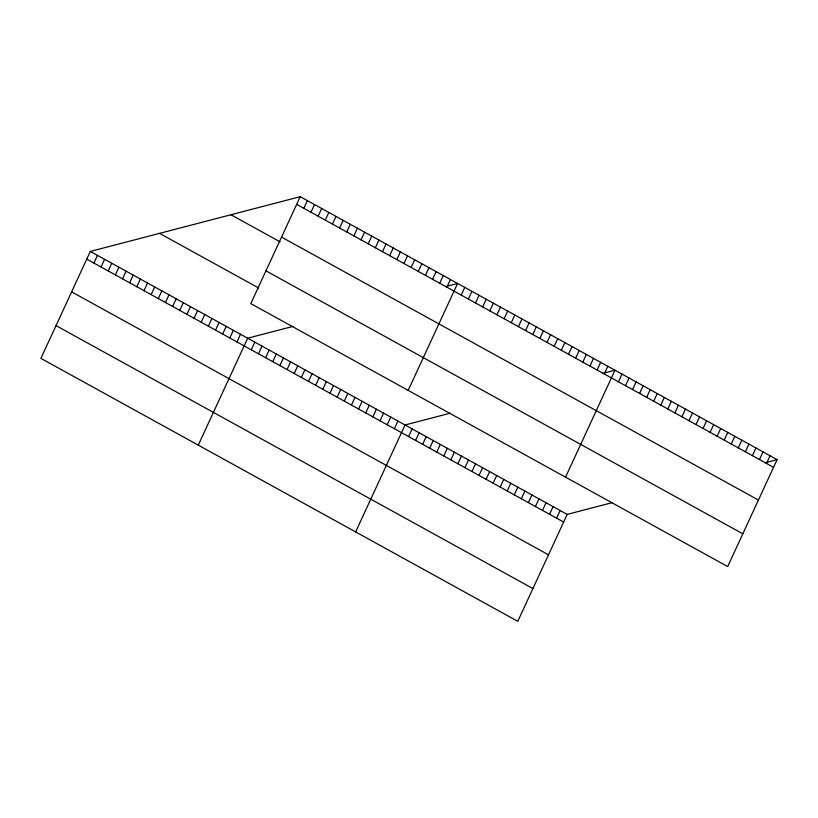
<?xml version="1.0" encoding="UTF-8"?>
<svg xmlns="http://www.w3.org/2000/svg" width="818" height="818" viewBox="0 0 818 818"><rect width="100%" height="100%" fill="white"/><g stroke="black" fill="none" stroke-linecap="round" stroke-linejoin="round"><path stroke-width="1.23" d="M300.226 196.678L250.809 303.611L727.693 566.567L777.1 459.634L300.226 196.678L90.307 251.433L40.9 358.366L517.774 621.322L567.191 514.389L612.365 502.6M93.917 263.059L97.465 255.38M101.074 266.995L104.622 259.326M108.221 270.942L111.769 263.263M115.379 274.889L118.927 267.21M122.526 278.836L126.074 271.157M129.684 282.772L133.232 275.104M136.831 286.719L140.379 279.04M143.988 290.666L147.537 282.987M151.146 294.613L154.694 286.934M158.293 298.55L161.841 290.881M165.451 302.496L168.999 294.817M172.598 306.443L176.146 298.764M179.756 310.39L183.304 302.711M186.903 314.327L190.451 306.658M194.06 318.274L197.608 310.595M201.218 322.22L204.766 314.541M208.365 326.167L211.913 318.488M215.523 330.104L219.071 322.435M222.67 334.051L226.218 326.372M229.827 337.998L233.375 330.319M236.975 341.944L240.523 334.265M303.836 208.304L307.374 200.625M198.273 445.145L247.68 338.212L292.854 326.423M310.983 212.24L314.531 204.572M251.29 349.828L254.838 342.149M318.141 216.187L321.689 208.508M258.437 353.775L261.985 346.096M325.288 220.134L328.836 212.455M265.594 357.722L269.142 350.043M332.445 224.081L335.993 216.402M272.742 361.658L276.29 353.989M339.593 228.017L343.141 220.349M279.899 365.605L283.447 357.926M346.75 231.964L350.298 224.285M287.046 369.552L290.594 361.873M353.908 235.911L357.446 228.232M294.204 373.499L297.752 365.82M361.055 239.858L364.603 232.179M301.361 377.435L304.909 369.767M368.212 243.795L371.761 236.126M308.509 381.382L312.057 373.703M375.36 247.742L378.908 240.063M315.666 385.329L319.214 377.65M382.517 251.688L386.065 244.009M322.813 389.276L326.362 381.597M389.665 255.635L393.213 247.956M329.971 393.213L333.519 385.544M396.822 259.572L400.37 251.903M337.118 397.159L340.666 389.48M403.98 263.519L407.517 255.84M344.276 401.106L347.824 393.427M411.127 267.466L414.675 259.787M351.433 405.053L354.981 397.374M418.284 271.412L421.832 263.733M358.581 408.99L362.129 401.321M425.432 275.349L428.98 267.68M365.738 412.937L369.286 405.258M432.589 279.296L436.137 271.617M372.885 416.883L376.433 409.204M439.736 283.243L443.284 275.564M380.043 420.83L383.591 413.151M446.894 287.19L450.442 279.511M387.19 424.767L390.738 417.098M408.182 390.39L457.589 283.457L445.544 286.597M394.348 428.714L397.896 421.035M461.199 295.073L464.747 287.394M355.636 531.915L405.053 424.982L450.227 413.202M468.356 299.02L471.904 291.341M408.55 436.546L412.098 428.867M475.503 302.967L479.051 295.288M415.595 440.432L419.143 432.753M482.661 306.903L486.209 299.235M422.65 444.317L426.198 436.638M489.808 310.85L493.356 303.171M429.695 448.213L433.243 440.534M496.966 314.797L500.514 307.118M436.751 452.098L440.299 444.419M504.123 318.744L507.661 311.065M443.796 455.984L447.344 448.305M511.27 322.681L514.819 315.012M450.851 459.869L454.399 452.19M518.428 326.627L521.976 318.948M457.896 463.755L461.444 456.076M525.575 330.574L529.123 322.895M464.941 467.64L468.489 459.961M532.733 334.521L536.281 326.842M471.996 471.526L475.544 463.857M539.88 338.458L543.428 330.789M479.041 475.422L482.589 467.743M547.038 342.405L550.586 334.726M486.096 479.307L489.645 471.628M554.195 346.351L557.733 338.672M493.142 483.193L496.69 475.514M561.342 350.298L564.89 342.619M500.197 487.078L503.745 479.399M568.5 354.235L572.048 346.566M507.242 490.964L510.79 483.285M575.647 358.182L579.195 350.503M514.297 494.849L517.835 487.18M582.805 362.129L586.353 354.45M521.342 498.745L524.89 491.066M589.952 366.075L593.5 358.396M528.387 502.63L531.935 494.951M597.109 370.012L600.657 362.343M535.442 506.516L538.99 498.837M604.267 373.959L607.805 366.28M542.487 510.401L546.035 502.722M565.555 477.16L614.962 370.227L602.917 373.366M549.543 514.287L553.091 506.608M618.469 381.791L622.007 374.112M556.588 518.172L560.136 510.493M625.514 385.677L629.062 377.998M632.559 389.562L636.107 381.883M639.615 393.458L643.163 385.779M646.66 397.344L650.208 389.665M653.715 401.229L657.263 393.55M660.76 405.114L664.308 397.436M667.815 409L671.363 401.321M674.86 412.885L678.408 405.207M681.905 416.771L685.453 409.102M688.96 420.667L692.509 412.988M696.006 424.552L699.554 416.873M703.061 428.438L706.609 420.759M710.106 432.323L713.654 424.644M717.161 436.209L720.709 428.53M724.206 440.094L727.754 432.425M731.251 443.99L734.799 436.311M738.306 447.875L741.854 440.196M745.351 451.761L748.899 444.082M752.407 455.646L755.955 447.967M759.452 459.532L763 451.853M766.507 463.417L770.055 455.738M765.055 462.773L777.1 459.634M296.678 204.357L773.552 467.313M281.545 237.108L758.419 500.064M230.952 214.745L280.001 241.791M265.952 270.86L742.826 533.806M159.582 233.365L258.703 288.018M90.307 251.433L567.191 514.389M86.759 259.112L563.643 522.068M71.626 291.862L548.5 554.819M56.033 325.615L532.907 588.571"/></g></svg>
